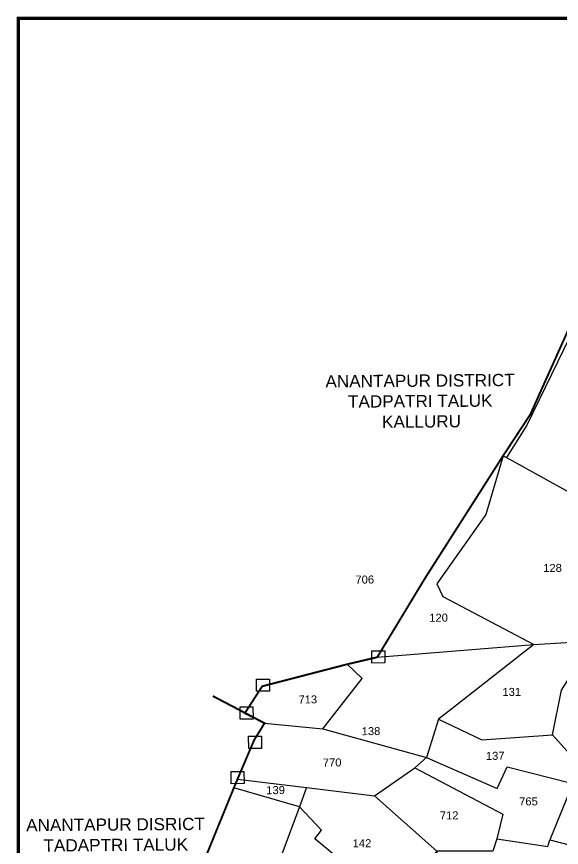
# Model space of a CAD drawing. Header units: inches. Extents: x 183472 to 190380, y 1608658 to 1615701.
# Drawn here: x 183472 to 184583, y 1613576 to 1615271 of the extents above; entities that cross this region are included whole.
import ezdxf
from ezdxf.enums import TextEntityAlignment as Align

# ---------------------------------------------------------------- set-up
doc = ezdxf.new("R2010")
doc.units = ezdxf.units.IN
doc.header["$LTSCALE"] = 15
doc.header["$MEASUREMENT"] = 0
for name, color, linetype in [('BOUNDRY', 5, 'Continuous'), ('PLOT', 7, 'Continuous'), ('PLOT NO', 7, 'Continuous'), ('text2', 7, 'Continuous'), ('VILLAGE BOUNDRY STONE', 1, 'Continuous')]:
    doc.layers.add(name, color=color, linetype=linetype)
doc.styles.get("Standard").update_dxf_attribs({"font": 'arial.ttf'})

msp = doc.modelspace()

# ---------------------------------------------------------------- linework, layer by layer
at = {"layer": 'BOUNDRY', "const_width": 4}
msp.add_lwpolyline([(183808, 1613435.8), (183914.9, 1613697.8), (183922.5, 1613716), (183956.3, 1613795.4), (183977.6, 1613829.9), (183871.9, 1613885.3), (183977.6, 1613829.9), (183937.4, 1613850.4), (183972.7, 1613905.1), (184146.3, 1613950.1), (184207.6, 1613964.5), (184305.3, 1614126), (184464.4, 1614375.4), (184520, 1614459.9), (184602.5, 1614643.7), (184612.1, 1614672.2), (184664, 1614726.1), (184683, 1614796.2), (184689.5, 1614810.3), (184739.9, 1614913.7), (184778, 1615055), (184749.8, 1615134.6)], dxfattribs=at)
at = {"layer": 'PLOT'}
for points in [[(184464.4, 1614375.4), (184471.1, 1614371.8), (184667.8, 1614262.9), (184671.9, 1614264.2), (184806.1, 1614536.7), (184750.3, 1614560), (184600.6, 1614617.9), (184513, 1614438.1), (184471.1, 1614371.8)], [(184464.4, 1614375.4), (184428.9, 1614255.4), (184328.9, 1614114.4), (184341.5, 1614088), (184527.4, 1613990.6), (184359.8, 1613859.4), (184332.3, 1613837.9), (184308.1, 1613759.8)], [(184207.6, 1613964.5), (184527.4, 1613990.6), (184648.5, 1613997.6), (184682.9, 1614101.9), (184700.7, 1614108), (184790.3, 1614097.6), (184811.5, 1614158), (184736.8, 1614210.6), (184746.8, 1614239.1), (184723.8, 1614304.7), (184671.9, 1614264.2)], [(184332.3, 1613837.9), (184420.9, 1613796), (184565.4, 1613806), (184583.4, 1613896.9), (184648.5, 1613997.6), (184717.8, 1613963.3), (184730.9, 1614038.4), (184682.9, 1614101.9)], [(184096.6, 1613818.4), (184177, 1613920.9), (184146.3, 1613950.1)], [(183977.6, 1613829.9), (184096.6, 1613818.4), (184308.1, 1613759.8), (184452.5, 1613696.3), (184473, 1613741), (184606.8, 1613707), (184559.8, 1613591.9), (184620.4, 1613576.4)], [(184565.4, 1613806), (184618.2, 1613746.9), (184606.8, 1613707)], [(183922.5, 1613716), (184063.4, 1613699), (184201.7, 1613681.6), (184284.2, 1613738.7), (184308.1, 1613759.8)], [(184284.2, 1613738.7), (184463.6, 1613644), (184451.9, 1613594), (184555.4, 1613578.2), (184559.8, 1613591.9)], [(184063.4, 1613699), (184048.8, 1613659.2), (183954.6, 1613406.2), (183808, 1613435.8)], [(183954.6, 1613406.2), (183982, 1613400.5), (184128, 1613347.9), (184309.4, 1613339.7), (184445.2, 1613319.7), (184525, 1613311.6), (184607.3, 1613321.5), (184712.2, 1613315.4), (184680.3, 1613347), (184608.5, 1613381.6), (184477.5, 1613453.8), (184373.5, 1613504.1), (184338.2, 1613527), (184329.4, 1613568.8), (184252.9, 1613482.2), (184208.9, 1613487.2), (184080.1, 1613593.9), (184093.6, 1613611.6), (184048.8, 1613659.2), (183914.9, 1613697.8)], [(184451.9, 1613594), (184443.3, 1613568.6), (184329.4, 1613568.8), (184201.7, 1613681.6)]]:
    msp.add_lwpolyline(points, dxfattribs=at)
at = {"layer": 'text2', "color": 5, "const_width": 7}
msp.add_lwpolyline([(183475.1, 1615267.9), (190376.1, 1615267.9), (190376.1, 1608661.5), (183475.1, 1608661.5)], close=True, dxfattribs=at)
at = {"layer": 'VILLAGE BOUNDRY STONE'}
for points in [[(184196.3, 1613977.5), (184222.7, 1613977.7), (184222.9, 1613952.7), (184196.5, 1613952.5)], [(183961.1, 1613919.8), (183987.5, 1613920), (183987.7, 1613895.1), (183961.3, 1613894.9)], [(183927.5, 1613863.1), (183953.9, 1613863.3), (183954.1, 1613838.4), (183927.7, 1613838.2)], [(183945, 1613803.2), (183971.4, 1613803.4), (183971.6, 1613778.4), (183945.2, 1613778.2)], [(183909.1, 1613731.3), (183935.5, 1613731.5), (183935.7, 1613706.5), (183909.3, 1613706.3)]]:
    msp.add_lwpolyline(points, close=True, dxfattribs=at)

# ---------------------------------------------------------------- texts
at = {"layer": 'PLOT NO'}
for s, p in [('128', (184565.2, 1614146.6)), ('706', (184182.1, 1614122.9)), ('120', (184332.7, 1614045)), ('131', (184482, 1613893.7)), ('713', (184065.8, 1613878.3)), ('138', (184194.8, 1613813.7)), ('137', (184448.3, 1613763.3)), ('770', (184115.5, 1613749.7)), ('139', (184000.1, 1613693.3)), ('765', (184516.2, 1613670.3)), ('712', (184354.3, 1613641.7)), ('142', (184176.4, 1613584.9))]:
    msp.add_text(s, height=16.33, rotation=0.441, dxfattribs=at).set_placement(p, align=Align.MIDDLE_CENTER)
at = {"layer": 'text2', "color": 1, "char_height": 25, "attachment_point": 1, "rotation": 0.441}
for s, insert, width in [('\\pi7.03948;ANANTAPUR DISTRICT  \\P\\pi52.71649;TADPATRI TALUK \\P\\pi121.89282;KALLURU', (184094.7, 1614539.7), 399.516), ('\\pi7.47696;ANANTAPUR DISRICT  \\P\\pi42.48719;TADAPTRI TALUK \\P\\pi75.19524;SINGAVARAM', (183483.5, 1613634.2), 379.057)]:
    msp.add_mtext(s, dxfattribs=dict(at, insert=insert, width=width))

doc.saveas('drawing.dxf')
